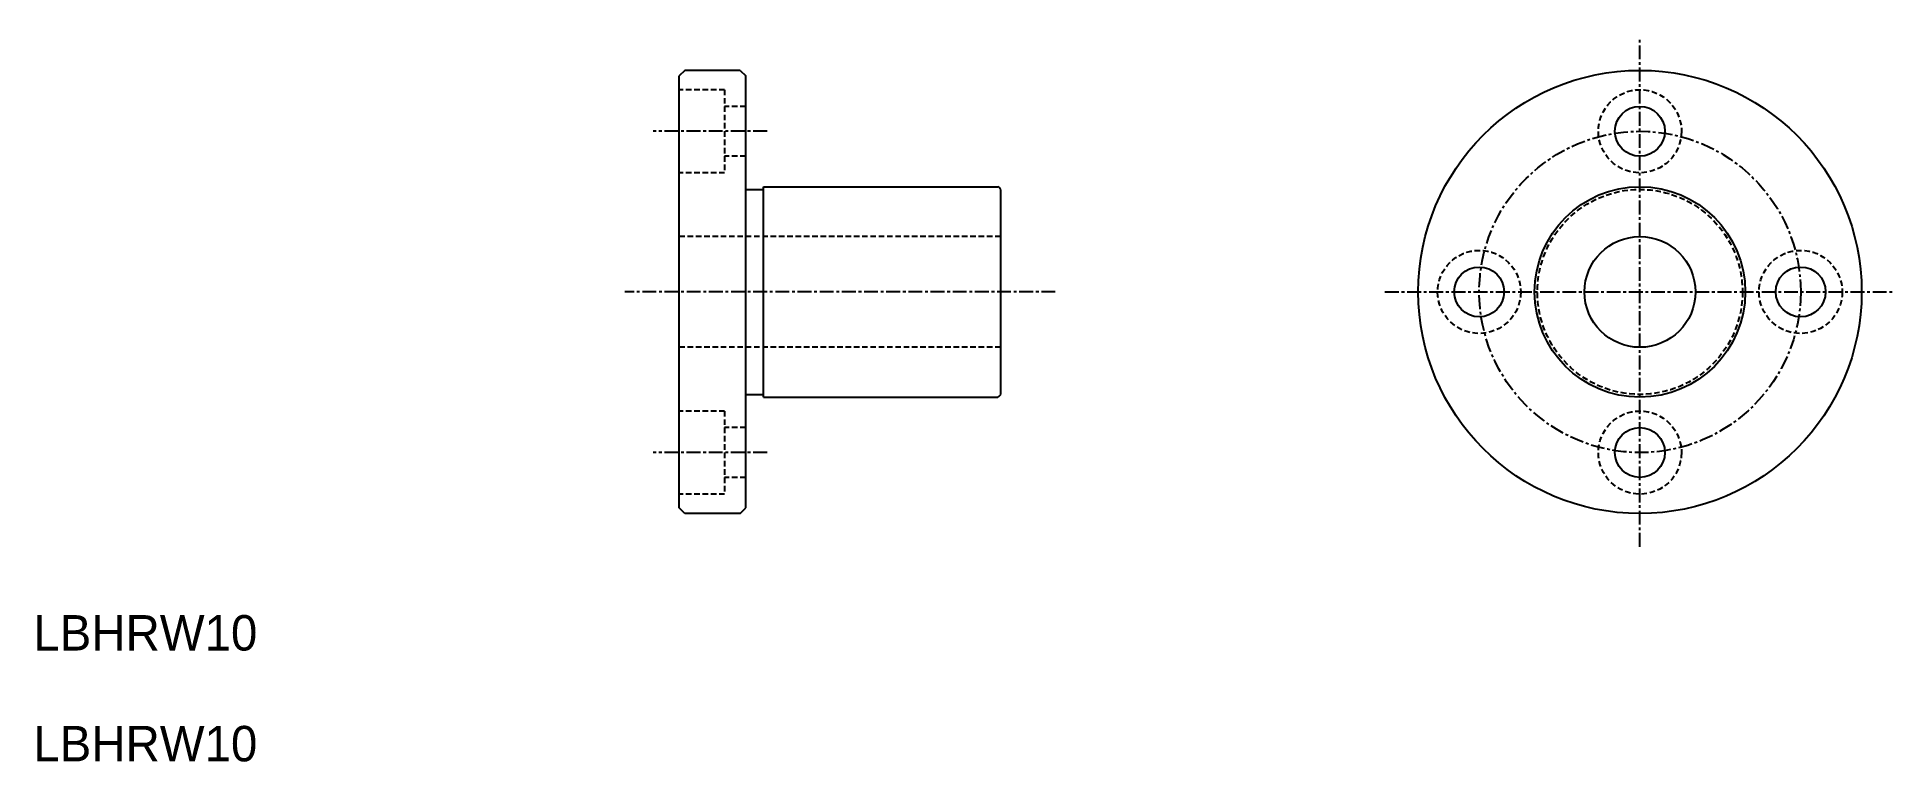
# Model space of a CAD drawing. Extents: x 221 to 388, y 158 to 224.
import ezdxf

# ---------------------------------------------------------------- set-up
doc = ezdxf.new("R2010")
doc.units = 0
doc.linetypes.add('CENTER', pattern=[2, 1.25, -0.25, 0.25, -0.25])
doc.linetypes.add('DASHED', pattern=[0.75, 0.5, -0.25])
doc.layers.get('0').update_dxf_attribs({"linetype": 'CONTINUOUS'})
doc.layers.add('CENTER', color=1, linetype='CENTER')

msp = doc.modelspace()

# ---------------------------------------------------------------- linework, layer by layer
at = {"color": 7, "linetype": 'CONTINUOUS'}
for p, q in [((279.1, 220.74), (278.6, 220.24)), ((278.6, 181.24), (278.6, 220.24)), ((284.1, 220.74), (279.1, 220.74)), ((284.1, 220.74), (284.6, 220.24)), ((284.6, 181.24), (284.6, 220.24)), ((284.6, 209.99), (286.2, 209.99)), ((286.2, 210.24), (307.35, 210.24)), ((286.2, 191.24), (286.2, 210.24)), ((307.6, 191.49), (307.6, 209.99)), ((284.6, 191.49), (286.2, 191.49)), ((286.2, 191.24), (307.35, 191.24)), ((289.98, 191.24), (289.98, 191.24)), ((295.35, 191.24), (295.35, 191.24)), ((279.1, 180.74), (278.6, 181.24)), ((284.1, 180.74), (284.6, 181.24)), ((284.1, 180.74), (279.1, 180.74))]:
    msp.add_line(p, q, dxfattribs=at)
at = {"color": 3, "linetype": 'DASHED'}
for p, q in [((282.7, 218.99), (278.6, 218.99)), ((282.7, 218.99), (282.7, 211.49)), ((284.6, 217.49), (282.7, 217.49)), ((284.6, 212.99), (282.7, 212.99)), ((282.7, 211.49), (278.6, 211.49)), ((307.6, 205.74), (278.6, 205.74)), ((307.6, 195.74), (278.6, 195.74)), ((282.7, 189.99), (278.6, 189.99)), ((282.7, 189.99), (282.7, 182.49)), ((284.6, 188.49), (282.7, 188.49)), ((284.6, 183.99), (282.7, 183.99)), ((282.7, 182.49), (278.6, 182.49))]:
    msp.add_line(p, q, dxfattribs=at)
at = {"color": 7, "linetype": 'CONTINUOUS'}
for centre, radius in [((365.27, 200.74), 20), ((365.27, 215.24), 2.25), ((365.27, 200.74), 9.5), ((365.27, 200.74), 5), ((350.77, 200.74), 2.25), ((379.77, 200.74), 2.25), ((365.27, 186.24), 2.25)]:
    msp.add_circle(centre, radius, dxfattribs=at)
at = {"color": 3, "linetype": 'DASHED'}
for centre, radius in [((365.27, 215.24), 3.75), ((365.27, 200.74), 9.25), ((350.77, 200.74), 3.75), ((379.77, 200.74), 3.75), ((365.27, 186.24), 3.75)]:
    msp.add_circle(centre, radius, dxfattribs=at)
at = {"color": 7, "linetype": 'CONTINUOUS'}
for centre, start, end in [((306.85, 209.49), 33.5573, 56.4427), ((306.85, 191.99), 303.5573, 326.4427)]:
    msp.add_arc(centre, 0.9, start, end, dxfattribs=at)
at = {"layer": 'CENTER', "color": 1, "linetype": 'CENTER'}
for p, q in [((365.27, 177.74), (365.27, 223.74)), ((286.52, 215.24), (276.25, 215.24)), ((312.53, 200.74), (273.7, 200.74)), ((342.27, 200.74), (388.27, 200.74)), ((286.52, 186.24), (276.25, 186.24))]:
    msp.add_line(p, q, dxfattribs=at)
msp.add_circle((365.27, 200.74), 14.5, dxfattribs=at)

# ---------------------------------------------------------------- texts
at = {"color": 7, "linetype": 'CONTINUOUS'}
for p in [(220.33, 168.37), (220.33, 158.37)]:
    msp.add_text('LBHRW10', height=3.2, dxfattribs=at).set_placement(p)

doc.saveas('drawing.dxf')
